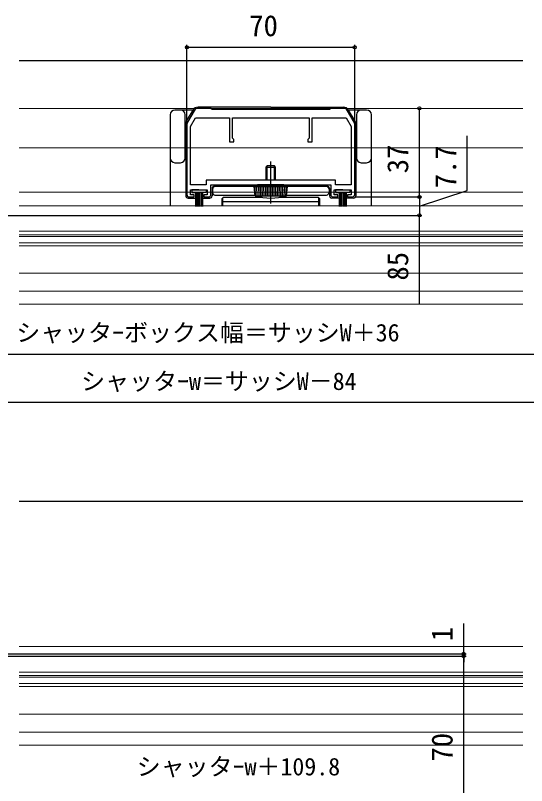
# Model space of a CAD drawing. Units: millimetres, scale not verified. Extents: x -525 to 525, y -782 to 778.
# Drawn here: x -106.6 to 106.7, y -509.3 to -187.6 of the extents above; entities that cross this region are included whole.
import ezdxf
from ezdxf.enums import TextEntityAlignment as Align

# ---------------------------------------------------------------- set-up
doc = ezdxf.new("R2010")
doc.units = ezdxf.units.MM
doc.header["$LTSCALE"] = 4
for name, color, linetype in [('0-2_YKK_11', 7, 'Continuous'), ('0-5_YKK_13', 4, 'Continuous'), ('0-7_YKK_D', 6, 'Continuous')]:
    doc.layers.add(name, color=color, linetype=linetype)
doc.layers.add('0-4_YKK_12', color=2, linetype='Continuous', lineweight=18)
doc.styles.add('ＭＳ ゴシック', font='')
doc.styles.get('ＭＳ ゴシック').set_extended_font_data('MS Gothic')

msp = doc.modelspace()

# ---------------------------------------------------------------- linework, layer by layer
at = {"layer": '0-2_YKK_11'}
for p, q in [((-31.992, -227.439), (-34.726, -232.175)), ((34.738, -232.175), (32.004, -227.439)), ((-34.994, -233.175), (-34.994, -262.439)), ((35.006, -262.439), (35.006, -233.175))]:
    msp.add_line(p, q, dxfattribs=at)
for points in [[(30.272, -226.439), (25.006, -226.439), (24.506, -226.939), (0.006, -226.939), (-24.494, -226.939), (-24.994, -226.439), (-30.26, -226.439)], [(-33.994, -263.439), (-31.994, -263.439), (-31.994, -262.539), (-33.494, -262.539), (-33.494, -260.439), (-26.494, -260.439), (-26.494, -262.539), (-27.994, -262.539), (-27.994, -263.439), (-25.994, -263.439)], [(-24.994, -262.439), (-24.994, -258.439), (0.006, -258.439), (25.006, -258.439), (25.006, -262.439)], [(26.006, -263.439), (28.006, -263.439), (28.006, -262.539), (26.506, -262.539), (26.506, -260.439), (33.506, -260.439), (33.506, -262.539), (32.006, -262.539), (32.006, -263.439), (34.006, -263.439)]]:
    msp.add_lwpolyline(points, dxfattribs=at)
msp.add_lwpolyline([(27.006, -256.439), (0.006, -256.439), (-26.994, -256.439), (-26.994, -258.439), (-33.494, -258.439), (-33.494, -234.041), (-31.414, -230.439), (-17.194, -230.439), (-17.194, -240.439), (-15.494, -240.439), (-15.494, -239.439), (-15.994, -238.939), (-15.994, -230.439), (0.006, -230.439), (16.006, -230.439), (16.006, -238.939), (15.506, -239.439), (15.506, -240.439), (17.206, -240.439), (17.206, -230.439), (31.427, -230.439), (33.506, -234.041), (33.506, -258.439), (27.006, -258.439)], close=True, dxfattribs=at)
for centre, radius, start, end in [((-30.26, -228.439), 2, 89.99998, 150.00001), ((30.272, -228.439), 2, 29.99999, 90.00002), ((-32.994, -233.175), 2, 150, 180.00002), ((33.006, -233.175), 2, 359.99998, 30), ((-33.994, -262.439), 1, 180.00001, 269.99999), ((-25.994, -262.439), 1, 270.00001, 359.99999), ((26.006, -262.439), 1, 180.00001, 269.99999), ((34.006, -262.439), 1, 270.00001, 359.99999)]:
    msp.add_arc(centre, radius, start, end, dxfattribs=at)
at = {"layer": '0-4_YKK_12'}
for p, q in [((-105, -226.439), (105.25, -226.438)), ((105.25, -242.938), (-105, -242.939)), ((105.25, -261.438), (-105, -261.439)), ((105.25, -267.139), (-105, -267.139)), ((105.25, -277.739), (-105, -277.739)), ((105.25, -279.239), (-105, -279.239)), ((105.25, -279.923), (-105, -279.923)), ((105.25, -282.595), (-105, -282.595)), ((105.25, -283.839), (-105, -283.839)), ((105.25, -295.339), (-105, -295.339)), ((105.25, -302.839), (-105, -302.839)), ((105.25, -308.239), (-105, -308.239)), ((105.25, -451.3), (-105, -451.3)), ((105.25, -461.9), (-105, -461.9)), ((105.25, -463.4), (-105, -463.4)), ((105.25, -464.084), (-105, -464.084)), ((105.25, -466.756), (-105, -466.756)), ((105.25, -468), (-105, -468)), ((105.25, -479.5), (-105, -479.5)), ((105.25, -487), (-105, -487)), ((105.25, -492.4), (-105, -492.4))]:
    msp.add_line(p, q, dxfattribs=at)
at = {"layer": '0-5_YKK_13'}
for p, q in [((-105, -206.439), (105.25, -206.439)), ((-37.697, -227.139), (-39.997, -227.139)), ((-31.818, -227.139), (-37.697, -227.139)), ((-35.164, -231.859), (-32.468, -227.189)), ((0.001, -225.939), (-30.303, -225.939)), ((0.001, -225.939), (30.304, -225.939)), ((37.703, -227.139), (31.831, -227.139)), ((35.166, -231.859), (32.47, -227.189)), ((40.003, -227.139), (37.703, -227.139)), ((-41.997, -229.139), (-41.997, -253.639)), ((-35.697, -247.139), (-35.697, -229.139)), ((35.703, -229.139), (35.703, -247.139)), ((42.003, -253.639), (42.003, -229.139)), ((-35.499, -233.109), (-35.499, -262.939)), ((35.501, -233.109), (35.501, -262.939)), ((-39.997, -249.139), (-37.697, -249.139)), ((-1.997, -250.939), (-1.497, -250.439)), ((-1.997, -250.939), (2.003, -250.939)), ((-1.997, -256.439), (-1.997, -250.939)), ((-1.497, -256.439), (-1.497, -250.439)), ((0.003, -266.243), (0.003, -248.592)), ((1.503, -256.439), (1.503, -250.439)), ((2.003, -256.439), (2.003, -250.939)), ((37.703, -249.139), (40.003, -249.139)), ((-41.997, -253.639), (-41.997, -267.139)), ((42.003, -267.139), (42.003, -253.639)), ((-24.499, -259.939), (-24.499, -262.939)), ((-24.297, -260.139), (-24.297, -261.639)), ((-23.499, -258.939), (-5.497, -258.939)), ((23.303, -259.139), (-23.297, -259.139)), ((-6.997, -259.139), (7.003, -259.139)), ((-6.497, -262.939), (-6.997, -259.139)), ((-6.323, -262.939), (-6.522, -259.139)), ((-5.623, -262.939), (-5.822, -259.139)), ((5.503, -258.439), (-5.497, -258.439)), ((-5.497, -259.139), (-5.497, -258.439)), ((-4.914, -262.939), (-5.047, -259.139)), ((-4.214, -262.939), (-4.347, -259.139)), ((-3.505, -262.939), (-3.572, -259.139)), ((-2.805, -262.939), (-2.872, -259.139)), ((-2.097, -262.939), (-2.097, -259.139)), ((-1.397, -262.939), (-1.397, -259.139)), ((-0.697, -262.939), (-0.697, -259.139)), ((0.003, -262.939), (0.003, -258.939)), ((0.003, -263.439), (0.003, -259.139)), ((0.703, -262.939), (0.703, -259.139)), ((1.403, -262.939), (1.403, -259.139)), ((2.103, -262.939), (2.103, -259.139)), ((2.812, -262.939), (2.878, -259.139)), ((3.512, -262.939), (3.578, -259.139)), ((4.221, -262.939), (4.354, -259.139)), ((4.921, -262.939), (5.054, -259.139)), ((5.503, -259.139), (5.503, -258.439)), ((23.501, -258.939), (5.503, -258.939)), ((5.63, -262.939), (5.829, -259.139)), ((6.33, -262.939), (6.529, -259.139)), ((6.503, -262.939), (7.003, -259.139)), ((24.303, -260.139), (24.303, -261.639)), ((24.501, -259.939), (24.501, -262.939)), ((-31.493, -261.639), (-31.493, -267.439)), ((-30.893, -261.639), (-30.893, -267.439)), ((-30.293, -261.639), (-30.293, -267.439)), ((-29.693, -261.639), (-29.693, -267.439)), ((-29.093, -261.639), (-29.093, -267.439)), ((-28.493, -261.639), (-28.493, -267.439)), ((-23.297, -262.639), (-6.536, -262.639)), ((-19.997, -267.139), (-19.997, -263.773)), ((-3.586, -263.639), (-19.497, -263.639)), ((-6.497, -262.939), (6.503, -262.939)), ((19.503, -263.639), (3.593, -263.639)), ((6.543, -262.639), (23.303, -262.639)), ((20.003, -267.139), (20.003, -263.773)), ((28.507, -261.639), (28.507, -267.439)), ((29.107, -261.639), (29.107, -267.439)), ((29.707, -261.639), (29.707, -267.439)), ((30.307, -261.639), (30.307, -267.439)), ((30.907, -261.639), (30.907, -267.439)), ((31.507, -261.639), (31.507, -267.439)), ((-34.499, -263.939), (-31.493, -263.939)), ((-28.493, -263.939), (-25.499, -263.939)), ((-20.497, -264.639), (-20.497, -267.139)), ((-19.997, -265.311), (20.003, -265.311)), ((20.503, -267.139), (20.503, -264.639)), ((28.507, -263.939), (25.501, -263.939)), ((34.501, -263.939), (31.507, -263.939)), ((-105, -390.6), (105.25, -390.6))]:
    msp.add_line(p, q, dxfattribs=at)
for points in [[(2.003, -250.939), (1.503, -250.439), (-1.497, -250.439)], [(-29.993, -260.439), (-32.993, -260.439), (-32.993, -261.639), (-29.993, -261.639)], [(-29.993, -260.439), (-26.993, -260.439), (-26.993, -261.639), (-29.993, -261.639)], [(30.007, -260.439), (27.007, -260.439), (27.007, -261.639), (30.007, -261.639)], [(30.007, -260.439), (33.007, -260.439), (33.007, -261.639), (30.007, -261.639)]]:
    msp.add_lwpolyline(points, dxfattribs=at)
for centre, radius, start, end in [((-39.997, -229.139), 2, 90, 180), ((-37.697, -229.139), 2, 0, 90), ((-30.303, -228.439), 2.5, 90, 150), ((30.304, -228.439), 2.5, 30, 90), ((37.703, -229.139), 2, 90, 180), ((40.003, -229.139), 2, 0, 90), ((-32.999, -233.109), 2.5, 150, 180), ((33.001, -233.109), 2.5, 0, 30), ((-39.997, -247.139), 2, 180, 270), ((-37.697, -247.139), 2, 270, 0), ((37.703, -247.139), 2, 180, 270), ((40.003, -247.139), 2, 270, 0), ((-23.499, -259.939), 1, 90, 180), ((-23.297, -260.139), 1, 90, 180), ((23.303, -260.139), 1, 0, 90), ((23.501, -259.939), 1, 0, 90), ((-34.499, -262.939), 1, 180, 270), ((-25.499, -262.939), 1, 270, 360), ((-23.297, -261.639), 1, 180, 270), ((-19.497, -264.639), 1, 90, 180), ((0.003, -242.314), 21.625, 252.50768, 287.49232), ((19.503, -264.639), 1, 0, 90), ((23.303, -261.639), 1, 270, 0), ((25.501, -262.939), 1, 180, 270), ((34.501, -262.939), 1, 270, 0)]:
    msp.add_arc(centre, radius, start, end, dxfattribs=at)
at = {"layer": '0-7_YKK_D'}
for p, q in [((-34.994, -232.175), (-34.994, -199.939)), ((-34.994, -200.939), (35.006, -200.939)), ((35.006, -232.175), (35.006, -199.939)), ((62.003, -263.439), (62.003, -226.438)), ((35.006, -263.439), (63.003, -263.439)), ((35.006, -263.439), (63.003, -263.439)), ((62.003, -263.439), (62.003, -271.139)), ((-208.5, -271.139), (63.003, -271.139)), ((-208.5, -271.139), (63.003, -271.139)), ((62.003, -308.239), (62.003, -271.139)), ((268.001, -329.3), (-268.001, -329.3)), ((208, -349.3), (-208, -349.3)), ((80.5, -454.299), (80.5, -441.585)), ((-208.5, -455.3), (81.5, -455.3)), ((-208.5, -455.3), (81.5, -455.3)), ((-204.5, -454.299), (81.5, -454.299)), ((80.5, -455.3), (80.5, -454.299)), ((80.5, -455.3), (80.5, -457.85)), ((80.5, -525.3), (80.5, -455.3))]:
    msp.add_line(p, q, dxfattribs=at)
msp.add_lwpolyline([(62.003, -267.289), (82.003, -260.689), (82.003, -237.939)], dxfattribs=at)
for centre in [(-34.994, -200.939), (35.006, -200.939), (62.003, -226.438), (62.003, -263.439), (62.003, -263.439), (62.003, -271.139), (62.003, -271.139), (80.5, -454.299), (80.5, -455.3), (80.5, -455.3)]:
    msp.add_circle(centre, 0.637, dxfattribs=at)

# ---------------------------------------------------------------- texts
at = {"layer": '0-7_YKK_D', "style": 'ＭＳ ゴシック'}
for s, height, p in [('70', 8.798, (-8.994, -198.939)), ('シャッタｰボックス幅＝サッシW＋36', 7.331, (-106.222, -325.993)), ('シャッタｰw＝サッシW－84', 7.331, (-79.148, -346.277)), ('シャッタｰw＋109.8', 7.331, (-55.966, -507.277))]:
    msp.add_text(s, height=height, dxfattribs=at).set_placement(p, align=Align.BOTTOM_LEFT)
for s, p in [('37', (60.003, -253.564)), ('7.7', (80.003, -259.848)), ('85', (60.003, -298.382)), ('1', (78.5, -449.039)), ('70', (78.5, -499.3))]:
    msp.add_text(s, height=8.798, rotation=90, dxfattribs=at).set_placement(p, align=Align.BOTTOM_LEFT)

doc.saveas('drawing.dxf')
